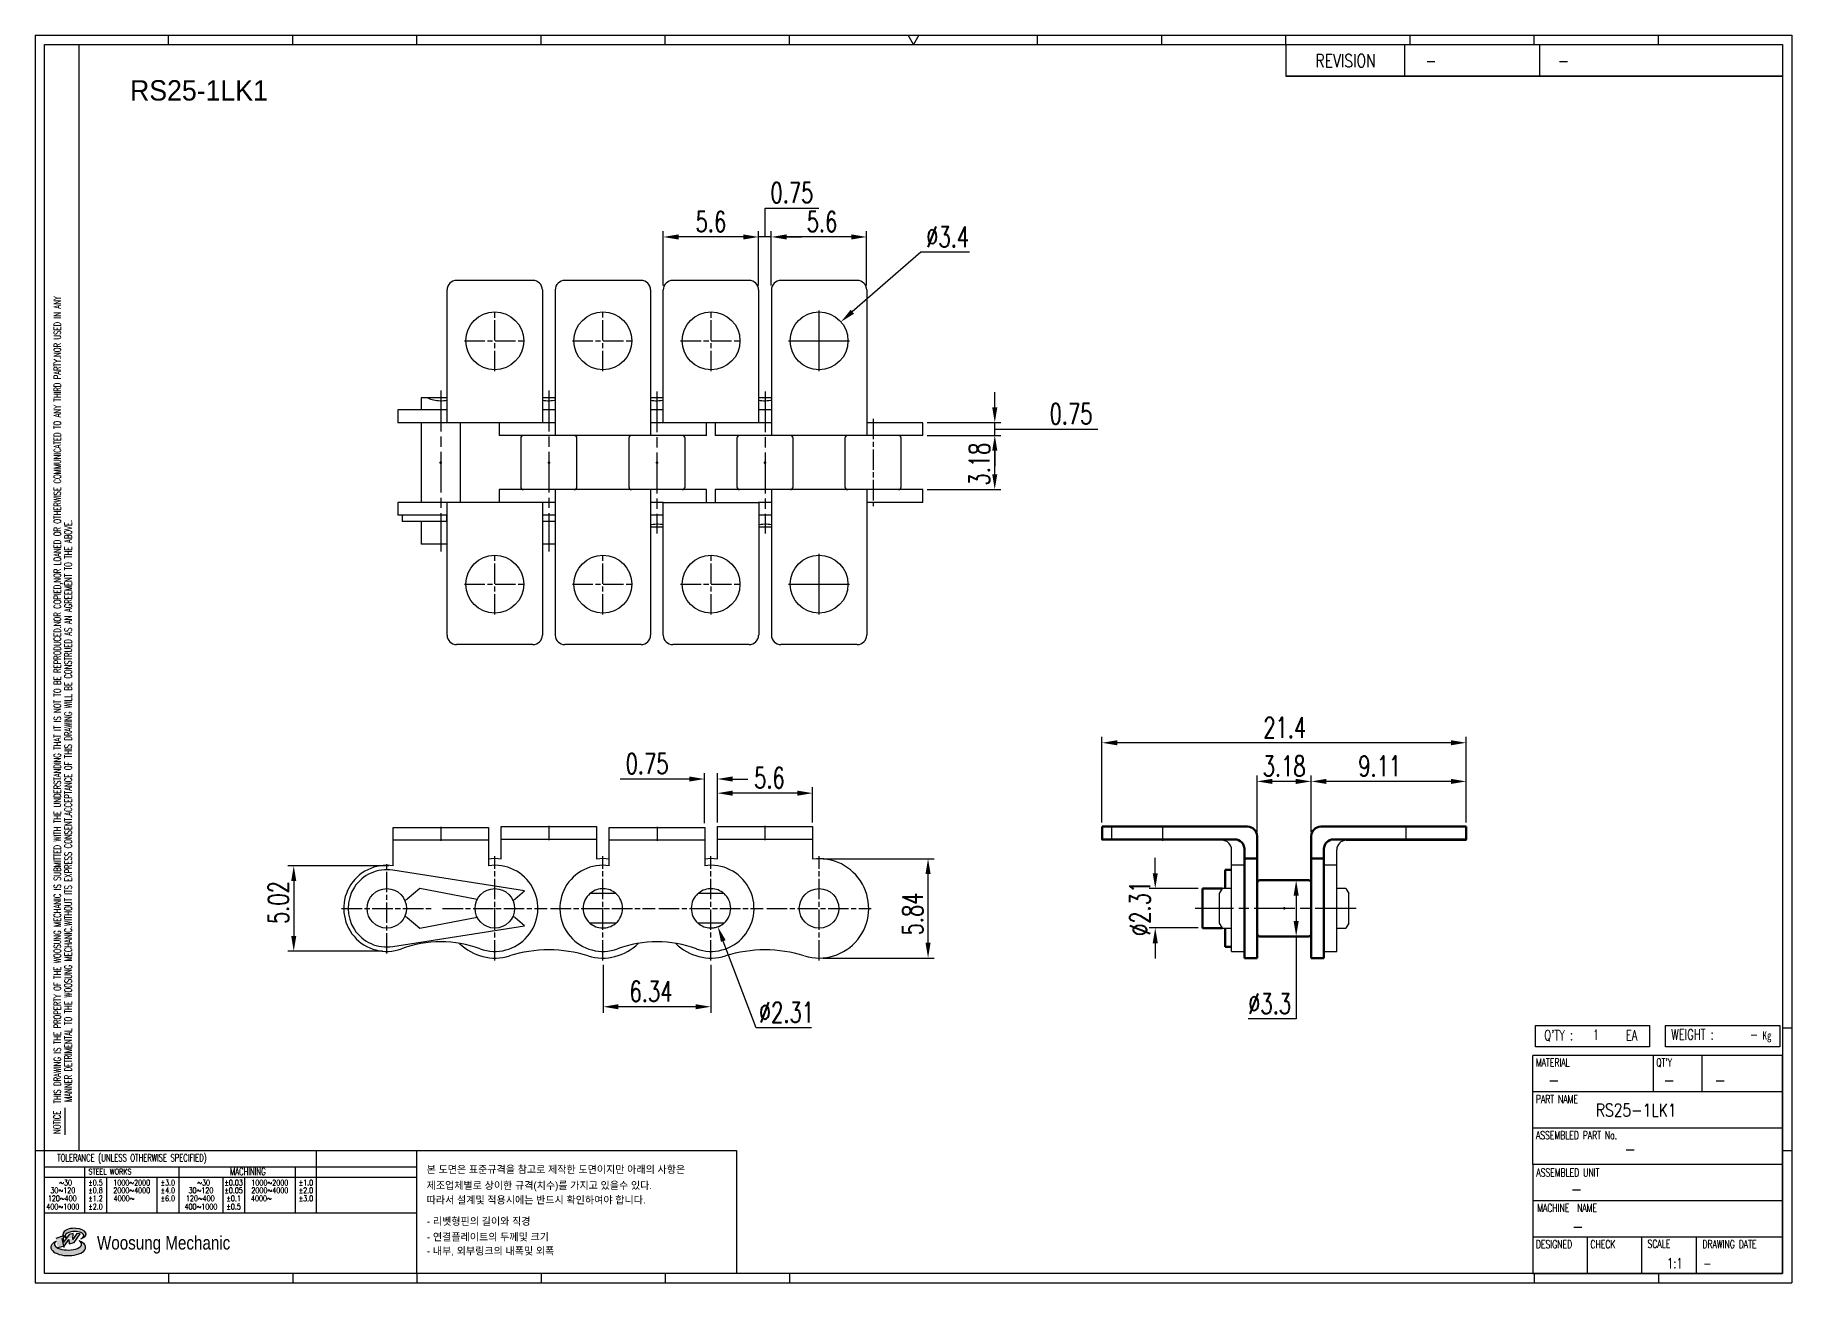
# Model space of a CAD drawing. Header units: millimetres. Extents: x -9 to 94, y 76 to 149.
import ezdxf
from ezdxf.enums import TextEntityAlignment as Align

# ---------------------------------------------------------------- set-up
doc = ezdxf.new("R2010")
doc.units = ezdxf.units.MM
doc.linetypes.add('AM_ISO08W050', pattern=[18, 12, -1.5, 3, -1.5])
for name, color, linetype, lineweight in [('2d ConnectionPoints', 7, 'Continuous', 50), ('AM_0', 7, 'Continuous', 50), ('AM_4', 3, 'Continuous', 25), ('CL1', 140, 'AM_ISO08W050', 25)]:
    doc.layers.add(name, color=color, linetype=linetype, lineweight=lineweight)
doc.layers.add('S-DIM', color=7, linetype='Continuous')
doc.layers.add('도면레이아웃', color=7, linetype='Continuous')
doc.styles.add('HAN', font='ROMANS.shx', dxfattribs={"width": 0.7, "bigfont": 'whgtxt.shx'})
doc.styles.add('HKD_ST2', font='romans.shx', dxfattribs={"width": 0.7, "height": 4, "bigfont": '@extfont2.shx'})
doc.styles.add('HSG', font='SIMPLEX.shx', dxfattribs={"width": 0.7, "bigfont": 'HSG.shx'})
doc.styles.add('MtXpl_', font='Gulim.ttf')
doc.styles.add('SLDTEXTSTYLE4', font='arial.ttf', dxfattribs={"width": 0.8})
doc.dimstyles.new('APP0.5', dxfattribs={"dimscale": 0.5, "dimtxt": 2.4, "dimasz": 1.8, "dimexe": 0.7, "dimexo": 0.5, "dimgap": 0.6, "dimtad": 1, "dimtoh": 1, "dimrnd": 0.01, "dimzin": 9, "dimdsep": 46, "dimtxsty": 'HSG', "dimcen": 0, "dimclrd": 1, "dimclre": 1, "dimclrt": 256, "dimazin": 2, "dimtp": 1, "dimtm": 1, "dimtfac": 0.5, "dimtofl": 0, "dimtmove": 0, "dimatfit": 3, "dimfxl": 0, "dimtvp": 1, "dimtolj": 2, "dimlwd": -1, "dimlwe": -1, "dimarcsym": 0})

# ---------------------------------------------------------------- blocks, each defined once
blk = doc.blocks.new('1_RS25_1LK10r_1_0_in_RS25_1LK1_4L_4')
for p, q in [((24.465, 10.7), (19.985, 10.7)), ((19.425, 10.14), (19.425, 1.59)), ((25.025, 10.14), (25.025, 1.59)), ((16.13, 2.34), (16.13, 1.59)), ((19.425, 2.34), (18.675, 2.34)), ((28.32, 2.34), (25.025, 2.34)), ((28.32, 1.59), (28.32, 2.34)), ((28.32, 1.59), (16.13, 1.59)), ((17.4, 1.431), (17.4, -1.431)), ((20.7, -1.431), (20.7, 1.431)), ((23.75, 1.431), (23.75, -1.431)), ((27.05, -1.431), (27.05, 1.431)), ((16.13, -1.59), (16.13, -2.34)), ((28.32, -1.59), (16.13, -1.59)), ((19.425, -1.59), (19.425, -10.14)), ((25.025, -1.59), (25.025, -10.14)), ((28.32, -2.34), (28.32, -1.59)), ((19.425, -2.34), (18.675, -2.34)), ((28.32, -2.34), (25.025, -2.34)), ((24.465, -10.7), (19.985, -10.7))]:
    blk.add_line(p, q)
for centre in [(22.225, 7.15), (22.225, -7.15)]:
    blk.add_circle(centre, 1.7)
for centre, radius, start, end in [((19.985, 10.14), 0.56, 90, 180), ((24.465, 10.14), 0.56, 0, 90), ((17.559, 1.431), 0.159, 90, 180), ((20.541, 1.431), 0.159, 360, 90), ((23.909, 1.431), 0.159, 90, 180), ((26.891, 1.431), 0.159, 360, 90), ((17.559, -1.431), 0.159, 180, 270), ((20.541, -1.431), 0.159, 270, 0), ((23.909, -1.431), 0.159, 180, 270), ((26.891, -1.431), 0.159, 270, 0), ((19.985, -10.14), 0.56, 180, 270), ((24.465, -10.14), 0.56, 270, 360)]:
    blk.add_arc(centre, radius, start, end)
at = {"layer": 'CL1', "ltscale": 0.3}
for p, q in [((22.225, 5.365), (22.225, 8.935)), ((20.44, 7.15), (24.01, 7.15)), ((22.225, -8.935), (22.225, -5.365)), ((20.44, -7.15), (24.01, -7.15))]:
    blk.add_line(p, q, dxfattribs=at)
at = {"layer": 'CL1', "ltscale": 0.1}
blk.add_line((25.4, 2.574), (25.4, -2.574), dxfattribs=at)
blk = doc.blocks.new('2_RS25_1LK10r_2_0_in_RS25_1LK1_4L_4')
for p, q in [((11.765, 10.7), (7.285, 10.7)), ((6.725, 10.14), (6.725, 1.59)), ((12.325, 10.14), (12.325, 1.59)), ((3.43, 2.34), (3.43, 1.59)), ((6.725, 2.34), (5.975, 2.34)), ((13.075, 2.34), (12.325, 2.34)), ((15.62, 1.59), (15.62, 2.34)), ((15.62, 1.59), (3.43, 1.59)), ((4.7, 1.431), (4.7, -1.431)), ((8, -1.431), (8, 1.431)), ((11.05, 1.431), (11.05, -1.431)), ((14.35, -1.431), (14.35, 1.431)), ((3.43, -1.59), (3.43, -2.34)), ((15.62, -1.59), (3.43, -1.59)), ((6.725, -1.59), (6.725, -10.14)), ((12.325, -1.59), (12.325, -10.14)), ((15.62, -2.34), (15.62, -1.59)), ((6.725, -2.34), (5.975, -2.34)), ((13.075, -2.34), (12.325, -2.34)), ((11.765, -10.7), (7.285, -10.7))]:
    blk.add_line(p, q)
for centre in [(9.525, 7.15), (9.525, -7.15)]:
    blk.add_circle(centre, 1.7)
for centre, radius, start, end in [((7.285, 10.14), 0.56, 90, 180), ((11.765, 10.14), 0.56, 360, 90), ((4.859, 1.431), 0.159, 90, 180), ((7.841, 1.431), 0.159, 360, 90), ((11.209, 1.431), 0.159, 90, 180), ((14.191, 1.431), 0.159, 360, 90), ((4.859, -1.431), 0.159, 180, 270), ((7.841, -1.431), 0.159, 270, 0), ((11.209, -1.431), 0.159, 180, 270), ((14.191, -1.431), 0.159, 270, 0), ((7.285, -10.14), 0.56, 180, 270), ((11.765, -10.14), 0.56, 270, 0)]:
    blk.add_arc(centre, radius, start, end)
at = {"layer": 'CL1', "ltscale": 0.1}
for p, q in [((9.525, 5.365), (9.525, 8.935)), ((7.74, 7.15), (11.31, 7.15)), ((9.525, -8.935), (9.525, -5.365)), ((7.74, -7.15), (11.31, -7.15))]:
    blk.add_line(p, q, dxfattribs=at)
blk = doc.blocks.new('458iuyytg')
for p, q in [((18.11, 10.7), (13.63, 10.7)), ((13.07, 2.34), (13.07, 10.14)), ((18.68, 2.34), (18.68, 10.14)), ((13.07, 3.8), (12.32, 3.8)), ((19.42, 3.8), (18.68, 3.8)), ((13.07, 3.09), (12.32, 3.09)), ((18.68, 2.34), (13.07, 2.34)), ((19.42, 3.09), (18.68, 3.09)), ((13.07, -3.09), (12.32, -3.09)), ((13.07, -10.14), (13.07, -2.34)), ((13.07, -2.34), (18.68, -2.34)), ((18.68, -2.34), (18.68, -10.14)), ((19.42, -3.09), (18.68, -3.09)), ((13.07, -3.8), (12.32, -3.8)), ((19.42, -3.8), (18.68, -3.8)), ((18.11, -10.7), (13.63, -10.7))]:
    blk.add_line(p, q)
for points in [[(12.32, 3.67), (12.42, 3.65), (12.52, 3.64), (12.62, 3.63), (12.72, 3.63), (12.82, 3.64), (12.92, 3.65), (13.02, 3.66), (13.07, 3.67)], [(18.68, 3.67), (18.77, 3.65), (18.87, 3.64), (18.97, 3.63), (19.07, 3.63), (19.17, 3.64), (19.27, 3.65), (19.37, 3.66), (19.42, 3.67)], [(13.07, -3.67), (12.98, -3.65), (12.88, -3.64), (12.78, -3.63), (12.68, -3.63), (12.58, -3.64), (12.48, -3.65), (12.38, -3.66), (12.32, -3.67)], [(19.42, -3.67), (19.33, -3.65), (19.23, -3.64), (19.13, -3.63), (19.03, -3.63), (18.93, -3.64), (18.83, -3.65), (18.73, -3.66), (18.68, -3.67)]]:
    blk.add_lwpolyline(points)
for centre in [(15.88, 7.15), (15.88, -7.15)]:
    blk.add_circle(centre, 1.7)
for centre, start, end in [((13.63, 10.14), 90, 180), ((18.11, 10.14), 360, 90), ((13.63, -10.14), 180, 270), ((18.11, -10.14), 270, 0)]:
    blk.add_arc(centre, 0.56, start, end)
at = {"layer": 'CL1', "ltscale": 0.1}
for p, q in [((15.88, 5.36), (15.88, 8.93)), ((14.09, 7.15), (17.66, 7.15)), ((15.88, -8.93), (15.88, -5.36)), ((14.09, -7.15), (17.66, -7.15))]:
    blk.add_line(p, q, dxfattribs=at)
at = {"layer": 'CL1', "ltscale": 0.2}
for p, q in [((12.7, 4.18), (12.7, -4.18)), ((19.05, 4.18), (19.05, -4.18))]:
    blk.add_line(p, q, dxfattribs=at)
blk = doc.blocks.new('45aergh')
for p, q in [((5.41, 10.7), (0.93, 10.7)), ((0.38, 2.34), (0.38, 10.14)), ((5.97, 10.14), (5.97, 2.34)), ((0.38, 3.8), (-1.16, 3.8)), ((-1.16, 3.8), (-1.16, 3.09)), ((6.72, 3.8), (5.97, 3.8)), ((0.38, 3.09), (-2.52, 3.09)), ((-2.52, 3.09), (-2.52, 2.34)), ((5.97, 2.34), (-2.52, 2.34)), ((-1.16, 2.34), (-1.16, -2.34)), ((1.16, -2.34), (1.16, 2.34)), ((6.72, 3.09), (5.97, 3.09)), ((5.97, -2.34), (-2.52, -2.34)), ((-2.52, -2.34), (-2.52, -3.09)), ((0.38, -3.09), (-2.52, -3.09)), ((-2.27, -3.09), (-2.27, -3.46)), ((0.36, -3.46), (0.36, -3.09)), ((0.38, -10.14), (0.38, -2.34)), ((5.97, -2.34), (5.97, -10.14)), ((6.72, -3.09), (5.97, -3.09)), ((0.38, -3.46), (-2.27, -3.46)), ((-1.16, -3.46), (-1.16, -4.8)), ((6.72, -3.46), (5.97, -3.46)), ((0.38, -4.8), (-1.16, -4.8)), ((6.72, -4.8), (5.97, -4.8)), ((5.41, -10.7), (0.93, -10.7))]:
    blk.add_line(p, q)
for points in [[(-0.76, 3.8), (-0.69, 3.76), (-0.6, 3.73), (-0.51, 3.7), (-0.42, 3.68), (-0.33, 3.66), (-0.23, 3.65), (-0.13, 3.64), (-0.03, 3.63), (0.07, 3.63), (0.17, 3.64), (0.27, 3.65), (0.37, 3.67), (0.38, 3.67)], [(5.97, 3.67), (6.07, 3.65), (6.17, 3.64), (6.27, 3.63), (6.37, 3.63), (6.47, 3.64), (6.57, 3.65), (6.67, 3.66), (6.72, 3.67)]]:
    blk.add_lwpolyline(points)
for centre in [(3.17, 7.15), (3.17, -7.15)]:
    blk.add_circle(centre, 1.7)
for centre, start, end in [((0.93, 10.14), 90, 180), ((5.41, 10.14), 0, 90), ((0.93, -10.14), 180, 270), ((5.41, -10.14), 270, 0)]:
    blk.add_arc(centre, 0.56, start, end)
at = {"layer": 'CL1', "ltscale": 0.1}
for p, q in [((3.17, 5.36), (3.17, 8.93)), ((1.39, 7.15), (4.96, 7.15)), ((3.17, -8.93), (3.17, -5.36)), ((1.39, -7.15), (4.96, -7.15))]:
    blk.add_line(p, q, dxfattribs=at)
at = {"layer": 'CL1', "ltscale": 0.2}
for p, q in [((0, 4.23), (0, -5.23)), ((6.35, 4.23), (6.35, -5.23))]:
    blk.add_line(p, q, dxfattribs=at)
blk = doc.blocks.new('d6rtuyrsshgr')
for p, q in [((19.43, -52.1), (19.43, -50.2)), ((19.43, -50.2), (25.02, -50.2)), ((25.02, -50.2), (25.02, -52.1)), ((25.02, -50.95), (19.43, -50.95))]:
    blk.add_line(p, q)
blk.add_circle((25.4, -55), 1.16)
for centre, radius, start, end in [((19.05, -55), 2.92, 82.6214, 97.3786), ((25.4, -55), 2.92, 252.8575, 97.3786), ((19.05, -55), 2.92, 224.7615, 287.1425), ((22.22, -65.28), 7.84, 72.8335, 107.1665)]:
    blk.add_arc(centre, radius, start, end)
at = {"layer": 'CL1', "ltscale": 0.1}
for p, q in [((22.22, -50.16), (22.22, -50.99)), ((19.05, -58.07), (19.05, -51.93)), ((25.4, -58.07), (25.4, -51.93)), ((15.98, -55), (22.12, -55)), ((22.33, -55), (28.47, -55))]:
    blk.add_line(p, q, dxfattribs=at)
blk = doc.blocks.new('ur65dfg')
for p, q in [((13.07, -28.25), (18.68, -28.25)), ((13.07, -30.5), (13.07, -28.25)), ((18.68, -28.25), (18.68, -30.5)), ((18.68, -29), (13.07, -29)), ((13.46, -32.13), (11.94, -32.13)), ((19.81, -32.13), (18.29, -32.13)), ((13.46, -33.87), (11.94, -33.87)), ((19.81, -33.87), (18.29, -33.87))]:
    blk.add_line(p, q)
for points in [[(13.46, -32.13), (13.39, -32.07), (13.3, -32.01), (13.21, -31.97), (13.12, -31.92), (13.03, -31.89), (12.93, -31.87), (12.83, -31.85), (12.73, -31.85), (12.63, -31.85), (12.53, -31.86), (12.43, -31.88), (12.33, -31.91), (12.24, -31.94), (12.15, -31.99), (12.06, -32.04), (11.98, -32.1), (11.94, -32.13)], [(19.81, -32.13), (19.74, -32.07), (19.65, -32.01), (19.56, -31.97), (19.47, -31.92), (19.38, -31.89), (19.28, -31.87), (19.18, -31.85), (19.08, -31.85), (18.98, -31.85), (18.88, -31.86), (18.78, -31.88), (18.68, -31.91), (18.59, -31.94), (18.5, -31.99), (18.41, -32.04), (18.33, -32.1), (18.29, -32.13)], [(11.94, -33.87), (12.01, -33.93), (12.1, -33.99), (12.19, -34.03), (12.28, -34.08), (12.37, -34.11), (12.47, -34.13), (12.57, -34.15), (12.67, -34.15), (12.77, -34.15), (12.87, -34.14), (12.97, -34.12), (13.07, -34.09), (13.16, -34.06), (13.25, -34.01), (13.34, -33.96), (13.42, -33.9), (13.46, -33.87)], [(18.29, -33.87), (18.36, -33.93), (18.45, -33.99), (18.54, -34.03), (18.63, -34.08), (18.72, -34.11), (18.82, -34.13), (18.92, -34.15), (19.02, -34.15), (19.12, -34.15), (19.22, -34.14), (19.32, -34.12), (19.42, -34.09), (19.51, -34.06), (19.6, -34.01), (19.69, -33.96), (19.77, -33.9), (19.81, -33.87)]]:
    blk.add_lwpolyline(points)
for centre, radius, start, end in [((12.7, -33), 2.53, 81.4591, 289.9743), ((19.05, -33), 2.53, 250.0257, 98.5409), ((12.7, -33), 1.16, 131.4096, 228.5904), ((12.7, -33), 1.16, 311.4096, 48.5904), ((19.05, -33), 1.16, 131.4096, 228.5904), ((19.05, -33), 1.16, 311.4096, 48.5904), ((15.88, -41.74), 6.77, 70.0257, 109.9743)]:
    blk.add_arc(centre, radius, start, end)
at = {"layer": 'CL1'}
blk.add_line((15.88, -28.21), (15.88, -29.04), dxfattribs=at)
blk = doc.blocks.new('7 fgxhhj')
for p, q in [((0.37, -19.5), (0.37, -17.25)), ((0.37, -17.25), (5.97, -17.25)), ((5.97, -17.25), (5.97, -19.5)), ((5.97, -18), (0.37, -18)), ((8.1, -20.98), (0.36, -19.76)), ((1.19, -21.45), (1.94, -20.82)), ((1.94, -20.82), (5.31, -21.46)), ((7.54, -21.45), (8.1, -20.98)), ((1.94, -23.18), (1.19, -22.55)), ((5.31, -22.54), (1.94, -23.18)), ((8.1, -23.02), (7.54, -22.55)), ((0.36, -24.24), (8.1, -23.02))]:
    blk.add_line(p, q)
for centre in [(0, -22), (6.35, -22)]:
    blk.add_circle(centre, 1.16)
for centre, radius, start, end in [((0, -22), 2.53, 81.4591, 289.9743), ((6.35, -22), 2.53, 250.0257, 98.5409), ((0, -22), 2.27, 81, 279), ((1.03, -21.26), 0.252, 273.6721, 310), ((5.35, -21.21), 0.252, 259.256, 263.6935), ((7.38, -21.26), 0.253, 273.6721, 310), ((1.03, -22.74), 0.252, 50, 86.3279), ((5.35, -22.79), 0.252, 96.3065, 100.744), ((7.38, -22.74), 0.252, 50, 86.3279), ((3.17, -30.74), 6.77, 70.0257, 109.9743)]:
    blk.add_arc(centre, radius, start, end)
at = {"layer": 'CL1', "ltscale": 0.1}
for p, q in [((3.17, -17.21), (3.17, -18.04)), ((0, -24.65), (0, -19.35)), ((-2.65, -22), (2.65, -22))]:
    blk.add_line(p, q, dxfattribs=at)
blk = doc.blocks.new('7ufdghj')
for p, q in [((6.73, 2.9), (6.73, 4.8)), ((6.73, 4.8), (12.32, 4.8)), ((12.32, 4.8), (12.32, 2.9)), ((12.32, 4.05), (6.73, 4.05))]:
    blk.add_line(p, q)
for centre, radius, start, end in [((6.35, 0), 2.92, 82.6214, 97.3786), ((12.7, 0), 2.92, 82.6214, 97.3786), ((6.35, 0), 2.92, 224.7615, 287.1425), ((12.7, 0), 2.92, 252.8575, 315.2385), ((9.52, -10.28), 7.84, 72.8335, 107.1665), ((9.52, -10.29), 7.85, 72.8575, 107.1425)]:
    blk.add_arc(centre, radius, start, end)
blk.add_point((0, 0))
at = {"layer": 'CL1', "ltscale": 0.1}
for p, q in [((9.52, 4.84), (9.52, 4.01)), ((6.35, -3.07), (6.35, 3.07)), ((12.7, -3.07), (12.7, 3.07)), ((9.63, 0), (15.77, 0)), ((3.28, 0), (9.42, 0))]:
    blk.add_line(p, q, dxfattribs=at)
for p in [(6.35, 0), (6.35, 0), (12.7, 0), (12.7, 0)]:
    blk.add_point(p, dxfattribs=at)
blk = doc.blocks.new('dtyju6j')
for p, q in [((45.58, 4.84), (45.58, 3.96)), ((59.88, 4.84), (59.88, 3.96)), ((42.03, 4), (42.03, 4.05)), ((49.08, 4), (42.03, 4)), ((49.64, -2.53), (49.64, 3.44)), ((55.82, -2.53), (55.82, 3.44)), ((56.38, 4), (63.43, 4)), ((63.43, 4.05), (63.43, 4)), ((50.39, 2.53), (49.64, 2.53)), ((55.82, 2.53), (55.07, 2.53)), ((48.93, 0.87), (49.1, 1.16)), ((49.64, 1.16), (49.1, 1.16)), ((56.36, 1.16), (55.82, 1.16)), ((56.36, 1.16), (56.53, 0.87)), ((48.93, -0.87), (48.93, 0.87)), ((56.53, -0.87), (56.53, 0.87)), ((49.1, -1.16), (48.93, -0.87)), ((56.53, -0.87), (56.36, -1.16)), ((49.1, -1.16), (49.64, -1.16)), ((55.82, -1.16), (56.36, -1.16)), ((49.64, -2.53), (50.39, -2.53)), ((55.07, -2.53), (55.82, -2.53))]:
    blk.add_line(p, q)
for centre, start, end in [((49.08, 3.44), 0, 90), ((56.38, 3.44), 90, 180)]:
    blk.add_arc(centre, 0.56, start, end)
at = {"layer": '2d ConnectionPoints'}
blk.add_point((52.73, 0), dxfattribs=at)
blk.add_point((52.73, 0), dxfattribs=at)
blk.add_point((52.73, 0), dxfattribs=at)
blk.add_point((52.73, 0), dxfattribs=at)
at = {"layer": 'AM_0'}
for p, q in [((50.58, 4.8), (42.03, 4.8)), ((42.03, 4.05), (42.03, 4.8)), ((51.14, -2.92), (51.14, 4.24)), ((54.32, 4.24), (54.32, -2.92)), ((54.88, 4.8), (63.43, 4.8)), ((63.43, 4.8), (63.43, 4.05)), ((42.03, 4.05), (49.83, 4.05)), ((50.39, 3.49), (50.39, -2.92)), ((55.07, -2.92), (55.07, 3.49)), ((63.43, 4.05), (55.63, 4.05)), ((49.27, 1.16), (49.27, 2.27)), ((49.64, 2.27), (49.27, 2.27)), ((51.14, 2.92), (50.39, 2.92)), ((55.07, 2.92), (54.32, 2.92)), ((47.93, -1.16), (47.93, 1.16)), ((49.1, 1.16), (47.93, 1.16)), ((54.16, 1.65), (51.3, 1.65)), ((47.93, -1.16), (49.1, -1.16)), ((49.27, -2.27), (49.27, -1.16)), ((51.3, -1.65), (54.16, -1.65)), ((49.27, -2.27), (49.64, -2.27)), ((50.39, -2.92), (51.14, -2.92)), ((54.32, -2.92), (55.07, -2.92))]:
    blk.add_line(p, q, dxfattribs=at)
for centre, radius, start, end in [((50.58, 4.24), 0.56, 360, 90), ((54.88, 4.24), 0.56, 90, 180), ((49.83, 3.49), 0.56, 360, 90), ((55.63, 3.49), 0.56, 90, 180), ((51.3, 1.49), 0.159, 90, 180), ((54.16, 1.49), 0.159, 0, 90), ((51.3, -1.49), 0.159, 180, 270), ((54.16, -1.49), 0.159, 270, 0)]:
    blk.add_arc(centre, radius, start, end, dxfattribs=at)
at = {"layer": 'AM_4'}
for p, q in [((42.59, 4.8), (42.59, 4.05)), ((42.59, 4.05), (42.59, 4)), ((62.87, 4), (62.87, 4.05))]:
    blk.add_line(p, q, dxfattribs=at)
at = {"layer": 'CL1', "ltscale": 0.2}
blk.add_line((56.96, 0), (47.5, 0), dxfattribs=at)
blk = doc.blocks.new('*D80')
at = {"layer": 'Defpoints', "color": 0, "transparency": 16777216}
for p in [(66.21, 105.41), (66.21, 102.19), (75.32, 102.75)]:
    blk.add_point(p, dxfattribs=at)
at = {"layer": 'S-DIM', "color": 1, "transparency": 16777216}
for p, q in [((66.21, 102.44), (66.21, 105.76)), ((74.42, 105.41), (67.11, 105.41)), ((75.32, 103), (75.32, 105.76))]:
    blk.add_line(p, q, dxfattribs=at)
for points in [[(67.11, 105.56), (67.11, 105.26), (66.21, 105.41)], [(74.42, 105.56), (74.42, 105.26), (75.32, 105.41)]]:
    blk.add_solid(points, dxfattribs=at)
at = {"layer": 'S-DIM', "transparency": 16777216, "insert": (70.24, 106.31), "char_height": 1.2, "attachment_point": 5, "style": 'HSG'}
blk.add_mtext('\\A2;9.11', dxfattribs=at)
blk = doc.blocks.new('*D81')
at = {"layer": 'Defpoints', "color": 0, "transparency": 16777216}
for p in [(63.03, 105.41), (63.03, 102.19), (66.21, 102.19)]:
    blk.add_point(p, dxfattribs=at)
at = {"layer": 'S-DIM', "color": 1, "transparency": 16777216}
for p, q in [((63.03, 102.44), (63.03, 105.76)), ((65.31, 105.41), (63.93, 105.41)), ((66.21, 102.44), (66.21, 105.76))]:
    blk.add_line(p, q, dxfattribs=at)
for points in [[(63.93, 105.56), (63.93, 105.26), (63.03, 105.41)], [(65.31, 105.56), (65.31, 105.26), (66.21, 105.41)]]:
    blk.add_solid(points, dxfattribs=at)
at = {"layer": 'S-DIM', "transparency": 16777216, "insert": (64.62, 106.31), "char_height": 1.2, "attachment_point": 5, "style": 'HSG'}
blk.add_mtext('\\A2;3.18', dxfattribs=at)
blk = doc.blocks.new('*D82')
at = {"layer": 'Defpoints', "color": 0, "transparency": 16777216}
for p in [(53.92, 107.68), (53.92, 102.75), (75.32, 102.75)]:
    blk.add_point(p, dxfattribs=at)
at = {"layer": 'S-DIM', "color": 1, "transparency": 16777216}
for p, q in [((53.92, 103), (53.92, 108.03)), ((74.42, 107.68), (54.82, 107.68)), ((75.32, 103), (75.32, 108.03))]:
    blk.add_line(p, q, dxfattribs=at)
for points in [[(54.82, 107.83), (54.82, 107.53), (53.92, 107.68)], [(74.42, 107.83), (74.42, 107.53), (75.32, 107.68)]]:
    blk.add_solid(points, dxfattribs=at)
at = {"layer": 'S-DIM', "transparency": 16777216, "insert": (64.66, 108.58), "char_height": 1.2, "attachment_point": 5, "style": 'HSG'}
blk.add_mtext('\\A2;21.4', dxfattribs=at)
blk = doc.blocks.new('*D83')
at = {"layer": 'Defpoints', "color": 0, "transparency": 16777216}
for p in [(57.05, 99.11), (59.82, 99.11), (59.82, 96.8)]:
    blk.add_point(p, dxfattribs=at)
at = {"layer": 'S-DIM', "color": 1, "transparency": 16777216}
for p, q in [((57.05, 100.01), (57.05, 100.91)), ((59.57, 99.11), (56.7, 99.11)), ((59.57, 96.8), (56.7, 96.8)), ((57.05, 95.9), (57.05, 95))]:
    blk.add_line(p, q, dxfattribs=at)
for points in [[(56.9, 100.01), (57.2, 100.01), (57.05, 99.11)], [(56.9, 95.9), (57.2, 95.9), (57.05, 96.8)]]:
    blk.add_solid(points, dxfattribs=at)
at = {"layer": 'S-DIM', "transparency": 16777216, "insert": (56.15, 97.95), "char_height": 1.2, "attachment_point": 5, "rotation": 90, "style": 'HSG'}
blk.add_mtext('\\A2;%%c2.31', dxfattribs=at)
blk = doc.blocks.new('*D84')
at = {"layer": 'Defpoints', "color": 0, "transparency": 16777216}
for p in [(64.62, 99.6), (64.62, 96.3), (65.33, 96.3)]:
    blk.add_point(p, dxfattribs=at)
at = {"layer": 'S-DIM', "color": 1, "transparency": 16777216}
for p, q in [((64.87, 99.6), (65.68, 99.6)), ((65.33, 98.7), (65.33, 97.2)), ((64.87, 96.3), (65.68, 96.3)), ((65.33, 96.3), (65.33, 91.45)), ((65.33, 91.45), (62.51, 91.45))]:
    blk.add_line(p, q, dxfattribs=at)
for points in [[(65.18, 98.7), (65.48, 98.7), (65.33, 99.6)], [(65.18, 97.2), (65.48, 97.2), (65.33, 96.3)]]:
    blk.add_solid(points, dxfattribs=at)
at = {"layer": 'S-DIM', "transparency": 16777216, "insert": (63.77, 92.35), "char_height": 1.2, "attachment_point": 5, "style": 'HSG'}
blk.add_mtext('\\A2;%%c3.3', dxfattribs=at)
blk = doc.blocks.new('*D85')
at = {"layer": 'Defpoints', "color": 0, "transparency": 16777216}
for p in [(43.39, 125.74), (47.62, 125.74), (43.39, 122.56)]:
    blk.add_point(p, dxfattribs=at)
at = {"layer": 'S-DIM', "color": 1, "transparency": 16777216}
for p, q in [((43.64, 125.74), (47.97, 125.74)), ((47.62, 123.46), (47.62, 124.84)), ((43.64, 122.56), (47.97, 122.56))]:
    blk.add_line(p, q, dxfattribs=at)
for points in [[(47.47, 124.84), (47.77, 124.84), (47.62, 125.74)], [(47.47, 123.46), (47.77, 123.46), (47.62, 122.56)]]:
    blk.add_solid(points, dxfattribs=at)
at = {"layer": 'S-DIM', "transparency": 16777216, "insert": (46.72, 124.05), "char_height": 1.2, "attachment_point": 5, "rotation": 90, "style": 'HSG'}
blk.add_mtext('\\A2;3.18', dxfattribs=at)
blk = doc.blocks.new('*D86')
at = {"layer": 'Defpoints', "color": 0, "transparency": 16777216}
for p in [(43.39, 126.49), (47.62, 126.49), (43.39, 125.74)]:
    blk.add_point(p, dxfattribs=at)
at = {"layer": 'S-DIM', "color": 1, "transparency": 16777216}
for p, q in [((47.62, 127.39), (47.62, 128.29)), ((43.64, 126.49), (47.97, 126.49)), ((47.62, 125.74), (47.62, 126.49)), ((47.62, 126.11), (50.52, 126.11)), ((50.52, 126.11), (53.68, 126.11)), ((43.64, 125.74), (47.97, 125.74)), ((47.62, 124.84), (47.62, 123.94))]:
    blk.add_line(p, q, dxfattribs=at)
for points in [[(47.47, 127.39), (47.77, 127.39), (47.62, 126.49)], [(47.47, 124.84), (47.77, 124.84), (47.62, 125.74)]]:
    blk.add_solid(points, dxfattribs=at)
at = {"layer": 'S-DIM', "transparency": 16777216, "insert": (52.1, 127.01), "char_height": 1.2, "attachment_point": 5, "style": 'HSG'}
blk.add_mtext('\\A2;0.75', dxfattribs=at)
blk = doc.blocks.new('*D87')
at = {"layer": 'Defpoints', "color": 0, "transparency": 16777216}
for p in [(34.49, 137.4), (34.49, 134.29), (40.09, 134.29)]:
    blk.add_point(p, dxfattribs=at)
at = {"layer": 'S-DIM', "color": 1, "transparency": 16777216}
for p, q in [((34.49, 134.54), (34.49, 137.75)), ((39.19, 137.4), (35.39, 137.4)), ((40.09, 134.54), (40.09, 137.75))]:
    blk.add_line(p, q, dxfattribs=at)
for points in [[(35.39, 137.55), (35.39, 137.25), (34.49, 137.4)], [(39.19, 137.55), (39.19, 137.25), (40.09, 137.4)]]:
    blk.add_solid(points, dxfattribs=at)
at = {"layer": 'S-DIM', "transparency": 16777216, "insert": (37.47, 138.3), "char_height": 1.2, "attachment_point": 5, "style": 'HSG'}
blk.add_mtext('\\A2;5.6', dxfattribs=at)
blk = doc.blocks.new('*D88')
at = {"layer": 'Defpoints', "color": 0, "transparency": 16777216}
for p in [(33.74, 137.4), (33.74, 134.29), (34.49, 134.29)]:
    blk.add_point(p, dxfattribs=at)
at = {"layer": 'S-DIM', "color": 1, "transparency": 16777216}
for p, q in [((34.12, 137.4), (34.12, 139.1)), ((34.12, 139.1), (37.28, 139.1)), ((32.84, 137.4), (31.94, 137.4)), ((33.74, 134.54), (33.74, 137.75)), ((34.49, 137.4), (33.74, 137.4)), ((34.49, 134.54), (34.49, 137.75)), ((35.39, 137.4), (36.29, 137.4))]:
    blk.add_line(p, q, dxfattribs=at)
for points in [[(32.84, 137.55), (32.84, 137.25), (33.74, 137.4)], [(35.39, 137.55), (35.39, 137.25), (34.49, 137.4)]]:
    blk.add_solid(points, dxfattribs=at)
at = {"layer": 'S-DIM', "transparency": 16777216, "insert": (35.7, 140), "char_height": 1.2, "attachment_point": 5, "style": 'HSG'}
blk.add_mtext('\\A2;0.75', dxfattribs=at)
blk = doc.blocks.new('*D89')
at = {"layer": 'Defpoints', "color": 0, "transparency": 16777216}
for p in [(28.14, 137.4), (28.14, 134.29), (33.74, 134.29)]:
    blk.add_point(p, dxfattribs=at)
at = {"layer": 'S-DIM', "color": 1, "transparency": 16777216}
for p, q in [((28.14, 134.54), (28.14, 137.75)), ((32.84, 137.4), (29.04, 137.4)), ((33.74, 134.54), (33.74, 137.75))]:
    blk.add_line(p, q, dxfattribs=at)
for points in [[(29.04, 137.55), (29.04, 137.25), (28.14, 137.4)], [(32.84, 137.55), (32.84, 137.25), (33.74, 137.4)]]:
    blk.add_solid(points, dxfattribs=at)
at = {"layer": 'S-DIM', "transparency": 16777216, "insert": (30.94, 138.3), "char_height": 1.2, "attachment_point": 5, "style": 'HSG'}
blk.add_mtext('\\A2;5.6', dxfattribs=at)
blk = doc.blocks.new('*D90')
at = {"layer": 'Defpoints', "color": 0, "transparency": 16777216}
for p in [(38.58, 132.41), (36.01, 130.18)]:
    blk.add_point(p, dxfattribs=at)
at = {"layer": 'S-DIM', "color": 1, "transparency": 16777216}
for p, q in [((43.27, 136.51), (39.25, 133.01)), ((46.13, 136.51), (43.27, 136.51))]:
    blk.add_line(p, q, dxfattribs=at)
blk.add_solid([(39.15, 133.12), (39.35, 132.89), (38.58, 132.41)], dxfattribs=at)
at = {"layer": 'S-DIM', "transparency": 16777216, "insert": (44.85, 137.41), "char_height": 1.2, "attachment_point": 5, "style": 'HSG'}
blk.add_mtext('\\A2;∅3.4', dxfattribs=at)
blk = doc.blocks.new('*D91')
at = {"layer": 'Defpoints', "color": 0, "transparency": 16777216}
for p in [(24.61, 94.89), (30.94, 94.89), (24.61, 92.17)]:
    blk.add_point(p, dxfattribs=at)
at = {"layer": 'S-DIM', "color": 1, "transparency": 16777216}
for p, q in [((24.61, 94.64), (24.61, 91.82)), ((30.94, 94.64), (30.94, 91.82)), ((30.04, 92.17), (25.51, 92.17))]:
    blk.add_line(p, q, dxfattribs=at)
for points in [[(25.51, 92.32), (25.51, 92.02), (24.61, 92.17)], [(30.04, 92.32), (30.04, 92.02), (30.94, 92.17)]]:
    blk.add_solid(points, dxfattribs=at)
at = {"layer": 'S-DIM', "transparency": 16777216, "insert": (27.42, 93.07), "char_height": 1.2, "attachment_point": 5, "style": 'HSG'}
blk.add_mtext('\\A2;6.34', dxfattribs=at)
blk = doc.blocks.new('*D92')
at = {"layer": 'Defpoints', "color": 0, "transparency": 16777216}
for p in [(30.54, 99.03), (31.35, 96.87)]:
    blk.add_point(p, dxfattribs=at)
at = {"layer": 'S-DIM', "color": 1, "transparency": 16777216}
for p, q in [((33.6, 90.94), (31.67, 96.03)), ((36.86, 90.94), (33.6, 90.94))]:
    blk.add_line(p, q, dxfattribs=at)
blk.add_arc((30.94, 97.95), 1.15, 273.4188, 299.0079, dxfattribs=at)
blk.add_solid([(31.81, 96.08), (31.53, 95.98), (31.35, 96.87)], dxfattribs=at)
at = {"layer": 'S-DIM', "transparency": 16777216, "insert": (35.38, 91.84), "char_height": 1.2, "attachment_point": 5, "style": 'HSG'}
blk.add_mtext('\\A2;∅2.31', dxfattribs=at)
blk = doc.blocks.new('*D93')
at = {"layer": 'Defpoints', "color": 0, "transparency": 16777216}
for p in [(37.29, 100.87), (43.7, 100.87), (37.29, 95.03)]:
    blk.add_point(p, dxfattribs=at)
at = {"layer": 'S-DIM', "color": 1, "transparency": 16777216}
for p, q in [((37.54, 100.87), (44.05, 100.87)), ((43.7, 95.93), (43.7, 99.97)), ((37.54, 95.03), (44.05, 95.03))]:
    blk.add_line(p, q, dxfattribs=at)
for points in [[(43.55, 99.97), (43.85, 99.97), (43.7, 100.87)], [(43.55, 95.93), (43.85, 95.93), (43.7, 95.03)]]:
    blk.add_solid(points, dxfattribs=at)
at = {"layer": 'S-DIM', "transparency": 16777216, "insert": (42.8, 97.62), "char_height": 1.2, "attachment_point": 5, "rotation": 90, "style": 'HSG'}
blk.add_mtext('\\A2;5.84', dxfattribs=at)
blk = doc.blocks.new('*D94')
at = {"layer": 'Defpoints', "color": 0, "transparency": 16777216}
for p in [(12.27, 100.45), (6.43, 95.43), (11.89, 95.43)]:
    blk.add_point(p, dxfattribs=at)
at = {"layer": 'S-DIM', "color": 1, "transparency": 16777216}
for p, q in [((12.02, 100.45), (6.08, 100.45)), ((6.43, 99.55), (6.43, 96.33)), ((11.64, 95.43), (6.08, 95.43))]:
    blk.add_line(p, q, dxfattribs=at)
for points in [[(6.28, 99.55), (6.58, 99.55), (6.43, 100.45)], [(6.28, 96.33), (6.58, 96.33), (6.43, 95.43)]]:
    blk.add_solid(points, dxfattribs=at)
at = {"layer": 'S-DIM', "transparency": 16777216, "insert": (5.53, 98.29), "char_height": 1.2, "attachment_point": 5, "rotation": 90, "style": 'HSG'}
blk.add_mtext('\\A2;5.02', dxfattribs=at)
blk = doc.blocks.new('*D95')
at = {"layer": 'Defpoints', "color": 0, "transparency": 16777216}
for p in [(31.32, 104.72), (31.32, 102.75), (36.92, 102.75)]:
    blk.add_point(p, dxfattribs=at)
at = {"layer": 'S-DIM', "color": 1, "transparency": 16777216}
for p, q in [((31.32, 103), (31.32, 105.07)), ((36.02, 104.72), (32.22, 104.72)), ((36.92, 103), (36.92, 105.07))]:
    blk.add_line(p, q, dxfattribs=at)
for points in [[(32.22, 104.87), (32.22, 104.57), (31.32, 104.72)], [(36.02, 104.87), (36.02, 104.57), (36.92, 104.72)]]:
    blk.add_solid(points, dxfattribs=at)
at = {"layer": 'S-DIM', "transparency": 16777216, "insert": (34.38, 105.62), "char_height": 1.2, "attachment_point": 5, "style": 'HSG'}
blk.add_mtext('\\A2;5.6', dxfattribs=at)
blk = doc.blocks.new('*D96')
at = {"layer": 'Defpoints', "color": 0, "transparency": 16777216}
for p in [(30.57, 105.55), (30.57, 102.7), (31.32, 102.75)]:
    blk.add_point(p, dxfattribs=at)
at = {"layer": 'S-DIM', "color": 1, "transparency": 16777216}
for p, q in [((29.67, 105.55), (25.61, 105.55)), ((30.57, 102.95), (30.57, 105.9)), ((31.32, 103), (31.32, 105.9)), ((32.22, 105.55), (33.12, 105.55))]:
    blk.add_line(p, q, dxfattribs=at)
for points in [[(29.67, 105.7), (29.67, 105.4), (30.57, 105.55)], [(32.22, 105.7), (32.22, 105.4), (31.32, 105.55)]]:
    blk.add_solid(points, dxfattribs=at)
at = {"layer": 'S-DIM', "transparency": 16777216, "insert": (27.19, 106.45), "char_height": 1.2, "attachment_point": 5, "style": 'HSG'}
blk.add_mtext('\\A2;0.75', dxfattribs=at)

msp = doc.modelspace()

# ---------------------------------------------------------------- hatches: boundary and pattern name
at = {"layer": '도면레이아웃'}
h = msp.add_hatch(color=10, dxfattribs=at)
h.paths.add_polyline_path([(-6.778, 78.503), (-6.765, 78.232), (-6.475, 78.319), (-6.12, 78.819), (-6.309, 78.85), (-6.541, 78.49), (-6.524, 78.841), (-6.773, 78.797), (-7.102, 78.328), (-7.098, 78.701), (-7.552, 78.543), (-7.44, 78.017), (-7.045, 78.126)])
edge = h.paths.add_edge_path()
edge.add_ellipse((-6.454, 78.818), major_axis=(-0.682, 0), ratio=0.487785, start_angle=122.36065, end_angle=403.39574)
edge.add_line((-6.949, 78.589), (-6.939, 78.611))
edge.add_ellipse((-6.45, 78.718), major_axis=(-0.545, 0), ratio=0.4443958, start_angle=131.58977, end_angle=386.19408, ccw=False)
edge = h.paths.add_edge_path()
edge.add_ellipse((-6.819, 78.037), major_axis=(-1.021, 0), ratio=0.4801126, start_angle=314.67633, end_angle=590.85213)
edge.add_ellipse((-6.833, 78.221), major_axis=(-0.799, 0), ratio=0.4331097, start_angle=331.7024, end_angle=574.42495, ccw=False)

# ---------------------------------------------------------------- linework, layer by layer
at = {"color": 140}
for p, q in [((-8.766, 149.259), (94.456, 149.259)), ((-8.766, 149.259), (-8.766, 75.946)), ((64.73, 148.712), (64.73, 146.848)), ((71.687, 148.712), (71.687, 146.848)), ((79.626, 148.712), (79.626, 146.848)), ((94.456, 149.259), (94.456, 75.946)), ((93.909, 146.848), (64.73, 146.848)), ((64.73, 146.848), (93.909, 146.848)), ((93.909, 146.848), (93.909, 134.113)), ((79.387, 89.816), (79.387, 91.071)), ((79.387, 91.071), (86.09, 91.071)), ((86.09, 91.071), (86.09, 89.816)), ((87.038, 89.816), (87.038, 91.071)), ((87.038, 91.071), (93.741, 91.071)), ((93.741, 91.071), (93.741, 89.816)), ((86.09, 89.816), (79.387, 89.816)), ((93.741, 89.816), (87.038, 89.816)), ((79.24, 82.898), (79.24, 89.303)), ((93.909, 89.303), (79.24, 89.303)), ((86.312, 89.303), (86.312, 87.168)), ((89.159, 89.303), (89.159, 87.168)), ((93.909, 82.898), (93.909, 89.303)), ((93.909, 87.168), (79.24, 87.168)), ((93.909, 85.033), (79.24, 85.033)), ((79.24, 82.898), (79.24, 76.493)), ((93.909, 82.898), (79.24, 82.898)), ((93.909, 76.493), (93.909, 82.898)), ((93.909, 80.763), (79.24, 80.763)), ((93.909, 78.628), (79.24, 78.628)), ((82.443, 76.493), (82.443, 78.628)), ((85.646, 76.493), (85.646, 78.628)), ((88.848, 76.493), (88.848, 78.628)), ((79.24, 76.493), (93.909, 76.493)), ((-8.766, 75.946), (94.456, 75.946))]:
    msp.add_line(p, q, dxfattribs=at)
at = {"color": 2}
for p, q in [((-6.169, 83.715), (-6.169, 148.712)), ((-8.219, 83.715), (13.666, 83.715)), ((7.739, 83.715), (7.739, 80.055)), ((13.666, 76.493), (13.666, 83.715)), ((-8.219, 82.765), (13.666, 82.765)), ((-5.859, 82.765), (-5.859, 80.055)), ((-0.322, 82.782), (-0.322, 80.055)), ((6.504, 82.765), (6.504, 80.055)), ((-8.219, 82.154), (13.666, 82.154)), ((-4.572, 82.154), (-4.572, 80.055)), ((-1.61, 82.154), (-1.61, 80.055)), ((2.254, 82.154), (2.254, 80.055)), ((3.542, 82.171), (3.542, 80.055)), ((-8.219, 80.055), (13.666, 80.055))]:
    msp.add_line(p, q, dxfattribs=at)
for p, q in [((-0.924, 148.712), (-0.924, 149.259)), ((6.371, 148.712), (6.371, 149.259)), ((13.666, 148.712), (13.666, 149.259)), ((20.961, 148.712), (20.961, 149.259)), ((28.255, 148.712), (28.255, 149.259)), ((35.55, 148.712), (35.55, 149.259)), ((50.14, 148.712), (50.14, 149.259)), ((57.435, 148.712), (57.435, 149.259)), ((64.73, 148.712), (64.73, 149.259)), ((72.024, 148.712), (72.024, 149.259)), ((79.319, 148.712), (79.319, 149.259)), ((86.614, 148.712), (86.614, 149.259)), ((93.909, 90.937), (94.456, 90.937)), ((-6.992, 84.646), (-6.992, 86.226)), ((-8.766, 83.715), (-8.219, 83.715)), ((93.909, 83.715), (94.456, 83.715)), ((-0.924, 76.493), (-0.924, 75.946)), ((6.371, 76.493), (6.371, 75.946)), ((13.666, 76.493), (13.666, 75.946)), ((20.961, 76.493), (20.961, 75.946)), ((28.255, 76.493), (28.255, 75.946)), ((35.55, 76.493), (35.55, 75.946)), ((79.319, 76.493), (79.319, 75.946)), ((86.614, 76.493), (86.614, 75.946))]:
    msp.add_line(p, q)
at = {"color": 140}
for points in [[(-8.219, 148.712), (93.909, 148.712), (93.909, 76.493), (-8.219, 76.493)], [(13.666, 83.715), (32.443, 83.715), (32.443, 76.493), (13.666, 76.493)]]:
    msp.add_lwpolyline(points, close=True, dxfattribs=at)
msp.add_lwpolyline([(42.845, 148.712), (42.529, 149.259), (43.161, 149.259)], close=True)
at = {"layer": '2d ConnectionPoints'}
for p in [(15.07, 124.147), (21.42, 124.147), (21.42, 124.147), (27.77, 124.147), (27.77, 124.147), (34.12, 124.147)]:
    msp.add_point(p, dxfattribs=at)
at = {"layer": '도면레이아웃'}
for p, q in [((-7.098, 78.701), (-7.552, 78.543)), ((-7.189, 78.543), (-7.077, 78.017)), ((-7.189, 78.543), (-7.189, 78.543)), ((-6.773, 78.797), (-7.102, 78.328)), ((-7.102, 78.328), (-7.098, 78.701)), ((-7.045, 78.126), (-6.778, 78.503)), ((-6.939, 78.611), (-6.949, 78.589)), ((-6.778, 78.503), (-6.765, 78.232)), ((-6.524, 78.841), (-6.773, 78.797)), ((-6.309, 78.85), (-6.541, 78.49)), ((-6.541, 78.49), (-6.524, 78.841)), ((-6.475, 78.319), (-6.12, 78.819)), ((-6.12, 78.819), (-6.309, 78.85)), ((-7.44, 78.017), (-7.045, 78.126)), ((-6.765, 78.232), (-6.475, 78.319))]:
    msp.add_line(p, q, dxfattribs=at)
for centre, major_axis, ratio, start_param, end_param in [((-6.454, 78.818), (-0.682, 0), 0.487785, 2.1355963, 7.0405838), ((-6.45, 78.718), (-0.545, 0), 0.4443958, 2.2966748, 6.7403582), ((-6.819, 78.037), (-1.021, 0), 0.4801126, 5.492138, 10.3123151), ((-6.833, 78.221), (-0.799, 0), 0.4331097, 5.789299, 10.0256066)]:
    msp.add_ellipse(centre, major_axis=major_axis, ratio=ratio, start_param=start_param, end_param=end_param, dxfattribs=at)

# ---------------------------------------------------------------- block references
for name, p in [('45aergh', (15.07, 124.147)), ('2_RS25_1LK10r_2_0_in_RS25_1LK1_4L_4', (15.07, 124.147)), ('458iuyytg', (15.07, 124.147)), ('1_RS25_1LK10r_1_0_in_RS25_1LK1_4L_4', (15.07, 124.147)), ('7 fgxhhj', (11.895, 119.951)), ('7ufdghj', (11.895, 97.951)), ('ur65dfg', (11.895, 130.951)), ('d6rtuyrsshgr', (11.895, 152.951)), ('dtyju6j', (11.895, 97.951))]:
    msp.add_blockref(name, p)

# ---------------------------------------------------------------- texts
for s, height, style, width, p in [('REVISION', 0.7477, 'HAN', 0.8, (66.464, 147.386)), ('-', 0.748, 'HAN', 0.8, (72.917, 147.386)), ('-', 0.748, 'HAN', 0.8, (80.699, 147.386)), ('WEIGHT : ', 0.6113, 'HKD_ST2', 0.7, (87.372, 90.234)), ("Q'TY : ", 0.6113, 'HKD_ST2', 0.7, (79.912, 90.191)), ('1', 0.611, 'HKD_ST2', 0.7, (82.763, 90.219)), ('EA', 0.6113, 'HKD_ST2', 0.7, (84.704, 90.191)), ('-', 0.748, 'HAN', 0.8, (80.133, 87.492)), ('-', 0.748, 'HAN', 0.8, (86.908, 87.492)), ('-', 0.748, 'HAN', 0.8, (89.913, 87.492)), ('RS25-1LK1', 0.7477, 'HAN', 0.8, (82.939, 85.726)), ('-', 0.748, 'HAN', 0.8, (84.623, 83.444)), ('-', 0.748, 'HAN', 0.8, (81.47, 81.094)), ('-', 0.748, 'HAN', 0.8, (81.546, 78.893)), ('1:1', 0.6113, 'HKD_ST2', 0.7, (87.125, 76.792)), ('-', 0.611, 'HKD_ST2', 0.7, (89.255, 76.777))]:
    msp.add_text(s, height=height, dxfattribs=dict(style=style, width=width)).set_placement(p)
at = {"color": 254, "style": 'MtXpl_'}
msp.add_text('RS25-1LK1', height=1.1975, dxfattribs=at).set_placement((-3.189, 145.415))
at = {"color": 6, "style": 'HKD_ST2', "width": 0.7}
for s, p in [(' THIS DRAWING IS THE PROPERTY OF THE WOOSUNG MECHANIC IS SUBMITTED WITH THE UNDERSTANDING THAT IT IS NOT TO BE REPRODUCED.NOR COPIED,NOR LOANED OR OTHERWISE COMMUNICATED TO ANY THIRD PARTY.NOR USED IN ANY', (-7.255, 86.281)), ('MANNER DETRIMENTAL TO THE WOOSUNG MECHANIC.WITHOUT ITS EXPRESS CONSENT.ACCEPTANCE OF THIS DRAWING WILL BE CONSTRUED AS AN AGREEMENT TO THE ABOVE.', (-6.613, 86.578))]:
    msp.add_text(s, height=0.420182, rotation=90, dxfattribs=at).set_placement(p)
at = {"style": 'HKD_ST2', "width": 0.7}
msp.add_text('-', height=0.611, dxfattribs=at).set_placement((92.476, 90.234), align=Align.RIGHT)
at = {"width": 0.8}
msp.add_text('Kg', height=0.488, dxfattribs=at).set_placement((92.726, 90.234))
at = {"color": 254, "style": 'HKD_ST2', "width": 0.7}
for s, height, p in [('MATERIAL', 0.4702, (79.418, 89.125)), ("QT'Y", 0.4702, (86.49, 89.125)), ('PART NAME', 0.4702, (79.418, 86.976)), ('ASSEMBLED PART No.', 0.47021, (79.418, 84.855)), ('ASSEMBLED UNIT', 0.47021, (79.44, 82.664)), ('MACHINE  NAME', 0.47021, (79.493, 80.585)), ('DESIGNED', 0.4702, (79.418, 78.45)), ('CHECK', 0.4702, (82.621, 78.45)), ('SCALE', 0.4702, (85.976, 78.471)), ('DRAWING DATE', 0.47021, (89.203, 78.457))]:
    msp.add_text(s, height=height, dxfattribs=at).set_placement(p, align=Align.TOP_LEFT)
at = {"style": 'HKD_ST2', "width": 0.7}
msp.add_text('NOTICE', height=0.4202, rotation=90, dxfattribs=at).set_placement((-7.269, 84.699))
msp.add_text('TOLERANCE (UNLESS OTHERWISE SPECIFIED)', height=0.42018, dxfattribs=at).set_placement((-3.077, 83.293), align=Align.MIDDLE_CENTER)
at = {"color": 4, "style": 'HKD_ST2', "width": 0.7}
for s, height, p in [('STEEL WORKS', 0.33615, (-4.367, 82.484)), ('MACHINING', 0.4202, (3.735, 82.487)), ('%%P0.5', 0.3361, (-5.216, 81.833)), ('%%P0.8', 0.3361, (-5.216, 81.38)), ('%%P3.0', 0.3361, (-0.966, 81.833)), ('%%P4.0', 0.3361, (-0.966, 81.38)), ('%%P0.03', 0.3361, (2.898, 81.833)), ('%%P0.05', 0.3361, (2.898, 81.38)), ('%%P1.0', 0.3361, (7.148, 81.833)), ('%%P2.0', 0.3361, (7.148, 81.38)), ('%%P1.2', 0.3361, (-5.216, 80.908)), ('%%P2.0', 0.3361, (-5.216, 80.426)), ('%%P6.0', 0.3361, (-0.966, 80.908)), ('%%P0.1', 0.3361, (2.898, 80.908)), ('%%P0.5', 0.3361, (2.898, 80.426)), ('%%P3.0', 0.3361, (7.148, 80.908))]:
    msp.add_text(s, height=height, dxfattribs=at).set_placement(p, align=Align.MIDDLE)
at = {"color": 140, "style": 'MtXpl_'}
for s, p in [('본 도면은 표준규격을 참고로 제작한 도면이지만 아래의 사항은', (14.237, 82.399)), ('제조업체별로 상이한 규격(치수)를 가지고 있을수 있다.', (14.237, 81.459)), ('따라서 설계및 적용시에는 반드시 확인하여야 합니다.', (14.237, 80.603)), ('- 리벳형핀의 길이와 직경', (14.26, 79.349)), ('- 연결플레이트의 두께및 크기', (14.26, 78.429)), ('- 내부, 외부링크의 내폭및 외폭', (14.26, 77.604))]:
    msp.add_text(s, height=0.432, dxfattribs=at).set_placement(p)
at = {"color": 4, "style": 'HKD_ST2', "width": 0.7}
for s, height, p in [('30%%126120', 0.3361, (-7.14, 81.38)), ('%%12630', 0.3361, (-6.977, 81.833)), ('2000%%1264000', 0.33615, (-3.091, 81.38)), ('1000%%1262000', 0.33615, (-3.091, 81.833)), ('30%%126120', 0.3361, (0.974, 81.38)), ('%%12630', 0.3361, (1.136, 81.833)), ('2000%%1264000', 0.33615, (5.023, 81.38)), ('1000%%1262000', 0.33615, (5.023, 81.833)), ('400%%1261000', 0.33615, (-7.14, 80.426)), ('120%%126400', 0.33615, (-7.173, 80.908)), ('4000%%126', 0.3361, (-3.537, 80.908)), ('400%%1261000', 0.33615, (0.974, 80.426)), ('120%%126400', 0.33615, (0.94, 80.908)), ('4000%%126', 0.3361, (4.526, 80.908))]:
    msp.add_text(s, height=height, dxfattribs=at).set_placement(p, align=Align.MIDDLE_CENTER)
at = {"color": 1, "style": 'SLDTEXTSTYLE4', "width": 0.8}
msp.add_text('Woosung Mechanic', height=0.79792, dxfattribs=at).set_placement((-5.131, 77.903))

# ---------------------------------------------------------------- dimensions: what is measured, and where the dimension line sits
at = {"layer": 'S-DIM'}
for base, p1, p2, picture, middle in [((33.745, 137.399), (34.495, 134.287), (33.745, 134.287), '*D88', (34.42, 139.999)), ((28.145, 137.399), (33.745, 134.287), (28.145, 134.287), '*D89', (30.945, 138.299)), ((63.035, 105.405), (66.215, 102.191), (63.035, 102.191), '*D81', (64.625, 106.305))]:
    dim = msp.add_linear_dim(base=base, p1=p1, p2=p2, dimstyle='APP0.5', override={"dimtmove": 1}, dxfattribs=at)
    dim.commit()
    dim.dimension.update_dxf_attribs({"geometry": picture, "text_midpoint": middle})
for base, p1, p2, picture, middle in [((34.495, 137.399), (40.095, 134.287), (34.495, 134.287), '*D87', (37.47, 137.399)), ((53.925, 107.678), (75.325, 102.751), (53.925, 102.751), '*D82', (64.658, 107.678)), ((30.57, 105.553), (31.32, 102.751), (30.57, 102.701), '*D96', (27.19, 105.553)), ((31.32, 104.724), (36.92, 102.751), (31.32, 102.751), '*D95', (34.375, 104.724)), ((66.215, 105.405), (75.325, 102.751), (66.215, 102.191), '*D80', (70.24, 105.405)), ((24.606, 92.165), (30.945, 94.885), (24.606, 94.885), '*D91', (27.419, 92.165))]:
    dim = msp.add_linear_dim(base=base, p1=p1, p2=p2, dimstyle='APP0.5', dxfattribs=at)
    dim.commit()
    dim.dimension.update_dxf_attribs({"geometry": picture, "text_midpoint": middle, "dimtype": 160})
for p1, p2, picture, middle in [((36.014, 130.179), (38.576, 132.414), '*D90', (44.847, 136.509)), ((30.535, 99.031), (31.355, 96.871), '*D92', (35.384, 90.945))]:
    dim = msp.add_diameter_dim_2p(p1=p1, p2=p2, dimstyle='APP0.5', dxfattribs=at)
    dim.commit()
    dim.dimension.update_dxf_attribs({"geometry": picture, "text_midpoint": middle, "dimtype": 163})
dim = msp.add_linear_dim(base=(47.621, 126.487), p1=(43.39, 125.737), p2=(43.39, 126.487), angle=90, dimstyle='APP0.5', override={"dimtmove": 1}, dxfattribs=at)
dim.commit()
dim.dimension.update_dxf_attribs({"geometry": '*D86', "text_midpoint": (50.821, 127.012)})
for base, p1, p2, picture, middle in [((47.621, 125.737), (43.39, 122.557), (43.39, 125.737), '*D85', (47.621, 124.049)), ((6.428, 95.426), (12.27, 100.448), (11.895, 95.426), '*D94', (6.428, 98.29)), ((43.704, 100.871), (37.295, 95.031), (37.295, 100.871), '*D93', (43.704, 97.624))]:
    dim = msp.add_linear_dim(base=base, p1=p1, p2=p2, angle=90, dimstyle='APP0.5', dxfattribs=at)
    dim.commit()
    dim.dimension.update_dxf_attribs({"geometry": picture, "text_midpoint": middle, "dimtype": 160})
for base, p1, p2, picture, middle in [((57.052, 99.106), (59.825, 96.796), (59.825, 99.106), '*D83', (57.052, 97.951)), ((65.331, 96.301), (64.625, 99.601), (64.625, 96.301), '*D84', (63.771, 91.45))]:
    dim = msp.add_linear_dim(base=base, p1=p1, p2=p2, angle=90, text='%%c<>', dimstyle='APP0.5', dxfattribs=at)
    dim.commit()
    dim.dimension.update_dxf_attribs({"geometry": picture, "text_midpoint": middle, "dimtype": 160})

doc.saveas('drawing.dxf')
